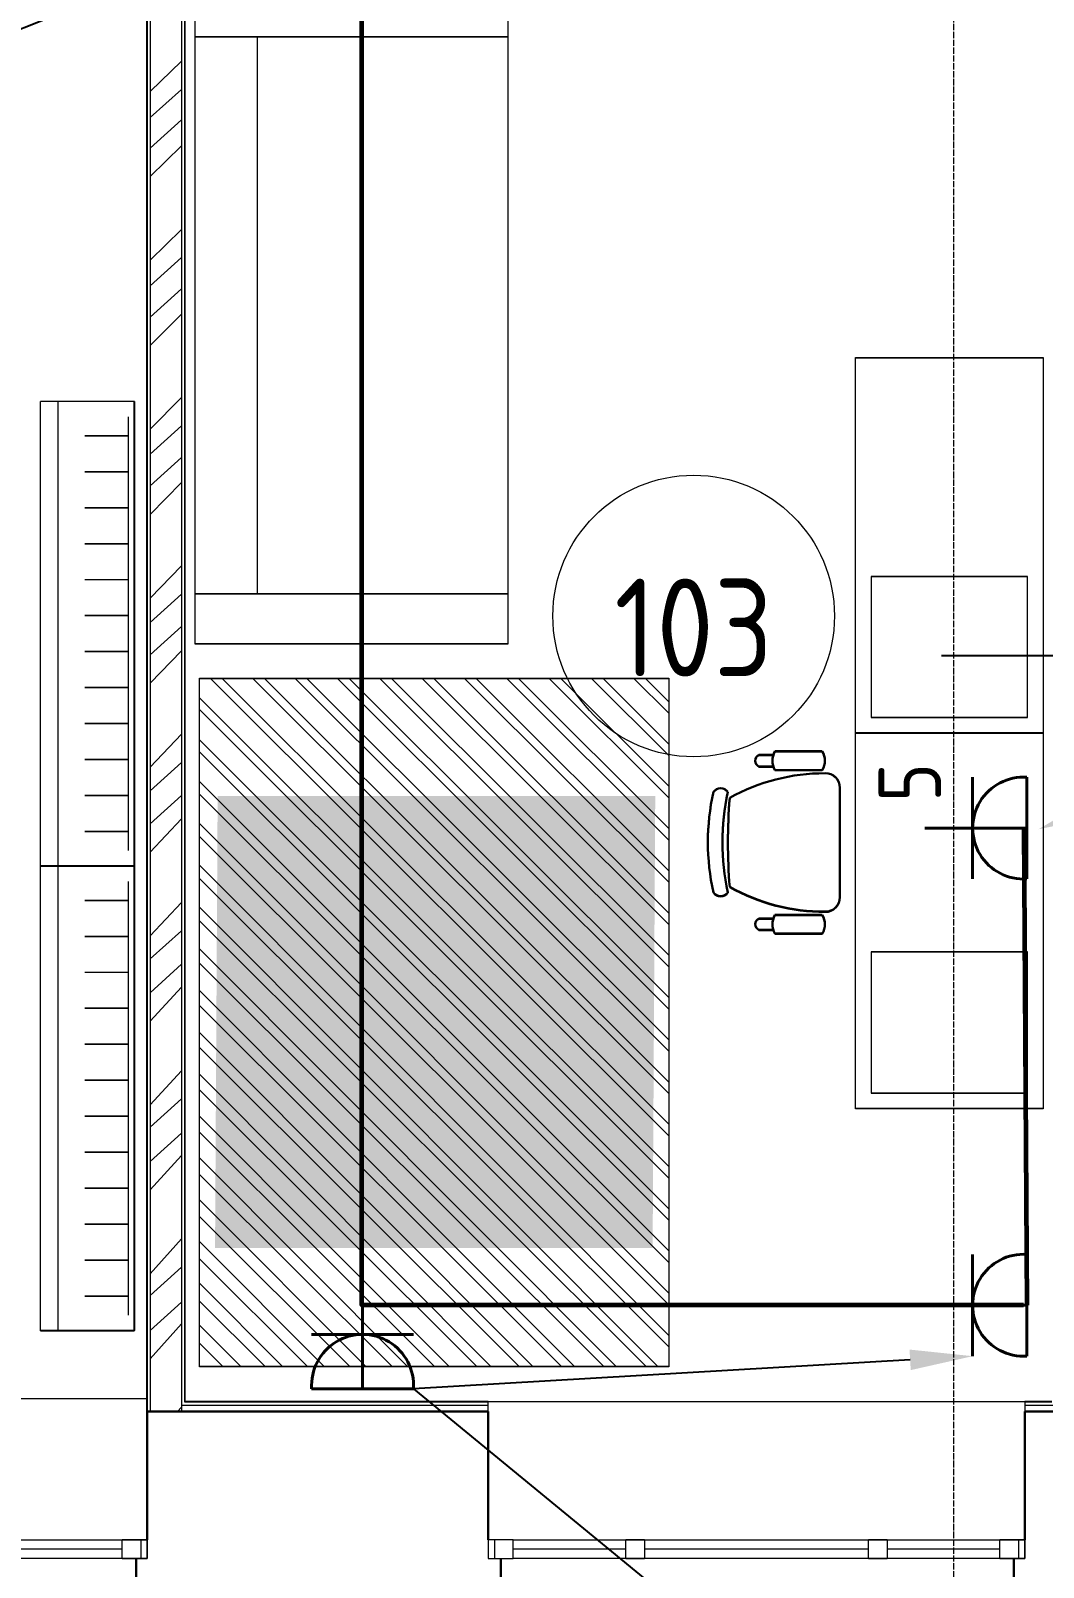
# Model space of a CAD drawing. Header units: millimetres. Extents: x -32 to 417638015, y -35 to 175284279.
# Drawn here: x 416279855 to 416283091, y 175233680 to 175238591 of the extents above; entities that cross this region are included whole.
import ezdxf
from ezdxf import colors
from ezdxf.entities.mleader import LeaderData, LeaderLine
from ezdxf.math import Vec2, Vec3

# ---------------------------------------------------------------- set-up
doc = ezdxf.new("R2010")
doc.units = ezdxf.units.MM
doc.linetypes.add('ADSK_Линия сетки', pattern=[25, 20, -2.5, 0, -2.5])
for name, color, linetype, lineweight in [('_ Окна', 7, 'Continuous', 9), ('_ЭМ_гофра', 5, 'Continuous', 60), ('_ЭМ_ТХобщее_слой', 7, 'Continuous', 30), ('Аннотация', 7, 'Continuous', 18), ('Окна', 7, 'Continuous', 9), ('Оси', 253, 'Continuous', 9), ('Стены наружные', 7, 'Continuous', 18), ('Стены несущие', 7, 'Continuous', 30), ('Стены отделка', 7, 'Continuous', 30), ('Стены штриховка', 7, 'Continuous', 9), ('ТХ', 5, 'Continuous', 0), ('ФВ-5', 7, 'Continuous', 0), ('ШТРИХОВКА', 252, 'Continuous', 15), ('ЭМ', 5, 'Continuous', 40), ('ЭОМ_Кабель Быт. розеток', 5, 'Continuous', 30)]:
    doc.layers.add(name, color=color, linetype=linetype, lineweight=lineweight)
doc.layers.add('_ЭМ_Надписи', color=7, linetype='Continuous')
doc.layers.add('ЭОМ_Лотки рабочие', color=5, linetype='Continuous')
doc.layers.add('Линии', color=7, linetype='Continuous', lineweight=9, true_color=0x00a600)
doc.styles.add('GOST Common', font='GOST_Common.ttf', dxfattribs={"width": 0.9, "height": 349.9999999999996})
doc.styles.add('ЭОМ', font='isocpeur.ttf', dxfattribs={"width": 0.85, "height": 250})

# ---------------------------------------------------------------- blocks, each defined once
blk = doc.blocks.new('ТХ 1 этаж.')
at = {"layer": 'ТХ', "true_color": 0x939598}
h = blk.add_hatch(dxfattribs=at)
h.set_pattern_fill('ANSI31', color=252, scale=30.00000000000002, angle=90.00000000000001)
h.set_pattern_definition([(135, (6197.586157913611, -20709.09896949324), (-67.35192090801868, -67.35192090801871), [])])
h.paths.add_polyline_path([(23052.48265445867, 1255.897167105286), (24552.48265445867, 1255.897167105286), (24552.48265445867, 3455.897167105286), (23052.48265445867, 3455.897167105286)])
at = {"layer": 'ФВ-5', "true_color": 0x939598}
h = blk.add_hatch(color=252, dxfattribs=at)
h.dxf.hatch_style = 1
h.paths.add_polyline_path([(23102.14447780425, 1636.189609913272), (24500.71098631696, 1636.189609913272), (24509.02664508909, 3079.056485463225), (23110.46013657638, 3079.056485463225)])
at = {"color": 252, "lineweight": 0, "true_color": 0x939598}
for p, q in [((22544.17886979581, 2855.754045387846), (22544.17886979581, 4340.754045387614)), ((22844.17886979581, 4340.754045387614), (22544.17886979581, 4340.754045387614)), ((22600.17886979581, 4340.754045387614), (22600.17886979581, 2855.754045387846)), ((22844.17886979581, 2855.754045387846), (22844.17886979581, 4340.754045387614)), ((22844.17886979581, 2855.754045387846), (22844.17886979581, 4340.754045387614)), ((22844.17886979581, 4340.754045387614), (22844.17886979581, 2855.754045387846)), ((22844.17886979581, 4340.754045387614), (22844.17886979581, 2855.754045387846)), ((22824.17886979581, 4290.754045387614), (22824.17886979581, 2905.754045387614)), ((22824.17886979581, 4230.754045387614), (22685.55645516032, 4230.754045387614)), ((22824.17886979581, 4115.754045387614), (22685.55645516032, 4115.754045387614)), ((22824.17886979581, 4000.754045387614), (22685.55645516032, 4000.754045387614)), ((22824.17886979581, 3885.754045387614), (22685.55645516032, 3885.754045387614)), ((22824.17886979581, 3770.754045387614), (22685.55645516032, 3770.754045387614)), ((22824.17886979581, 3655.754045387614), (22685.55645516032, 3655.754045387614)), ((22824.17886979581, 3540.754045387614), (22685.55645516032, 3540.754045387614)), ((22824.17886979581, 3425.754045387614), (22685.55645516032, 3425.754045387614)), ((22824.17886979581, 3310.754045387614), (22685.55645516032, 3310.754045387614)), ((22824.17886979581, 3195.754045387614), (22685.55645516032, 3195.754045387614)), ((22824.17886979581, 3080.754045387614), (22685.55645516032, 3080.754045387614)), ((22824.17886979581, 2965.754045387614), (22685.55645516032, 2965.754045387614)), ((22544.17886979581, 1370.754045388079), (22544.17886979581, 2855.754045387846)), ((22844.17886979581, 2855.754045387846), (22544.17886979581, 2855.754045387846)), ((22844.17886979581, 2855.754045387846), (22544.17886979581, 2855.754045387846)), ((22544.17886979581, 2855.754045387846), (22844.17886979581, 2855.754045387846)), ((22600.17886979581, 2855.754045387846), (22600.17886979581, 1370.754045388079)), ((22844.17886979581, 1370.754045388079), (22844.17886979581, 2855.754045387846)), ((22844.17886979581, 1370.754045388079), (22844.17886979581, 2855.754045387846)), ((22844.17886979581, 2855.754045387846), (22844.17886979581, 1370.754045388079)), ((22844.17886979581, 2855.754045387846), (22844.17886979581, 1370.754045388079)), ((22824.17886979581, 2805.754045387846), (22824.17886979581, 1420.754045387846)), ((22824.17886979581, 2745.754045387846), (22685.55645516032, 2745.754045387846)), ((22824.17886979581, 2630.754045387846), (22685.55645516032, 2630.754045387846)), ((22824.17886979581, 2515.754045387846), (22685.55645516032, 2515.754045387846)), ((22824.17886979581, 2400.754045387846), (22685.55645516032, 2400.754045387846)), ((22824.17886979581, 2285.754045387846), (22685.55645516032, 2285.754045387846)), ((22824.17886979581, 2170.754045387846), (22685.55645516032, 2170.754045387846)), ((22824.17886979581, 2055.754045387846), (22685.55645516032, 2055.754045387846)), ((22824.17886979581, 1940.754045387846), (22685.55645516032, 1940.754045387846)), ((22824.17886979581, 1825.754045387846), (22685.55645516032, 1825.754045387846)), ((22824.17886979581, 1710.754045387846), (22685.55645516032, 1710.754045387846)), ((22824.17886979581, 1595.754045387846), (22685.55645516032, 1595.754045387846)), ((22824.17886979581, 1480.754045387846), (22685.55645516032, 1480.754045387846)), ((22844.17886979581, 1370.754045388079), (22544.17886979581, 1370.754045388079)), ((22544.17886979581, 1370.754045388079), (22844.17886979581, 1370.754045388079))]:
    blk.add_line(p, q, dxfattribs=at)
at = {"color": 252, "linetype": 'Continuous', "true_color": 0x939598}
for p, q in [((24840.32941844303, 3210.601038726454), (24885.94046434516, 3210.580025661679)), ((24891.73597327329, 3222.615693017549), (25042.91689668817, 3222.615356087394)), ((24840.40345588734, 3173.852714394394), (24886.11627073109, 3173.859582987556)), ((24891.73583905271, 3162.390821848938), (25042.91676246782, 3162.390484918782)), ((25099.17847960384, 2755.932889891264), (25099.1792599879, 3106.092187136353)), ((24840.40237347095, 2688.171192587295), (24886.11518828885, 2688.166443728318)), ((24891.73480773007, 2699.635179818782), (25042.91573114519, 2699.634842888627)), ((24840.32817223284, 2651.425192076189), (24885.9392182281, 2651.446001838369)), ((24891.7346735046, 2639.407985159836), (25042.91559691948, 2639.40764822968))]:
    blk.add_line(p, q, dxfattribs=at)
for centre, radius, start, end in [((24848.84845508134, 3192.243122089829), 20.23648610886202, 114.8954523110503, 245.3353723111037), ((24941.7557751456, 3192.503145956376), 58.38485265115696, 148.9510123068154, 211.0487723132728), ((24992.89696059527, 3192.503031980246), 58.3848061813482, 328.9509723043896, 31.04877231327284), ((25050.70484933903, 2527.615213762911), 624.4533800444578, 89.87797230832345, 119.1058923020242), ((25053.76757083609, 3106.684778395342), 45.41580305043153, 359.2518723108097, 92.18663730249264), ((24718.0324344387, 3076.373270874319), 28.12280751992466, 34.29007230285462, 145.7096423144107), ((25424.87878518959, 2931.725124193821), 747.5137961953552, 167.6019923050138, 192.3977723140678), ((25471.3485931902, 2931.72502062883), 747.5137961953543, 167.6019923050138, 192.3977723140678), ((26503.18279795547, 2931.722721026279), 1761.918570076577, 175.3938223140479, 184.6546223108656), ((24718.03178970434, 2787.08012814814), 28.12327221800077, 214.2914723094528, 325.7082723040991), ((25050.70966796449, 3334.419373279321), 624.4633710530688, 240.9067723083457, 270.1214723106648), ((25053.76655545682, 2755.338177556347), 45.41608186922895, 267.8134723070149, 0.7478723090622774), ((24848.92141010927, 2669.81327595067), 20.23648610886496, 114.8954523110503, 245.3353723111037), ((24941.75460960262, 2669.522632757376), 58.38480618133875, 148.9509823089283, 211.0487723132728), ((24992.89579505229, 2669.522518781421), 58.38482941624962, 328.9509723043896, 31.04877231327284)]:
    blk.add_arc(centre, radius, start, end, dxfattribs=at)
at = {"layer": 'ТХ', "color": 252, "true_color": 0x939598}
for p, q in [((24038.17886979581, 5505.733092879585), (23038.17886979581, 5505.733092879585)), ((23238.17886979581, 3725.733092879585), (23238.17886979581, 5505.733092879585)), ((24038.17886979581, 3725.733092879585), (23038.17886979581, 3725.733092879585))]:
    blk.add_line(p, q, dxfattribs=at)
for points in [[(23038.17886979581, 3565.733092879585), (23038.17886979581, 5665.733092879585), (24038.17886979581, 5665.733092879585), (24038.17886979581, 3565.733092879585)], [(25749.17886979587, 4481.012538513809), (25749.17886979587, 3281.012538513809), (25149.17886979587, 3281.012538513809), (25149.17886979587, 4481.012538513809)], [(25199.17886979587, 3781.012538513809), (25199.17886979587, 3331.012538513809), (25699.17886979587, 3331.012538513809), (25699.17886979587, 3781.012538513809)], [(23052.48265445867, 1255.897167105286), (23052.48265445867, 3455.897167105286), (24552.48265445867, 3455.897167105286), (24552.48265445867, 1255.897167105286)], [(25749.17886979587, 3281.012538513809), (25749.17886979587, 2081.012538513809), (25149.17886979587, 2081.012538513809), (25149.17886979587, 3281.012538513809)], [(25199.17886979587, 2581.012538513809), (25199.17886979587, 2131.012538513809), (25699.17886979587, 2131.012538513809), (25699.17886979587, 2581.012538513809)]]:
    blk.add_lwpolyline(points, close=True, dxfattribs=at)
blk = doc.blocks.new('1 этаж')
at = {"layer": 'Стены штриховка'}
h = blk.add_hatch(dxfattribs=at)
h.set_pattern_fill('ANSI34', color=8, scale=20)
h.set_pattern_definition([(45, (-31496.66335460375, 188.9018102923583), (-269.4076836320746, 269.4076836320746), []), (45, (-31406.86075460375, 188.9018102923583), (-269.4076836320746, 269.4076836320746), []), (45, (-31317.05815460374, 188.9018102923583), (-269.4076836320746, 269.4076836320746), []), (45, (-31227.25535460375, 188.9018102923583), (-269.4076836320746, 269.4076836320746), [])])
h.paths.add_polyline_path([(16138.62926768497, 8584.110918689636), (16038.629267685, 8584.110918689636), (16038.629267685, 2667.133406092891), (16138.62926768497, 2667.133406092891)])
at = {"layer": '_ Окна', "color": 8}
for p, q in [((15948.62926768507, 2227.133406092878), (15588.62926768507, 2227.133406092879)), ((16008.62926768506, 2257.133406092863), (16008.62926768506, 2197.133406092863)), ((17138.63033620752, 2257.133406092854), (17138.63033620752, 2197.133406092854)), ((17558.63033620752, 2227.133406092873), (17198.63033620752, 2227.133406092874)), ((18333.63033620752, 2227.13340609287), (17618.63033620752, 2227.133406092873)), ((18753.63033620752, 2227.133406092869), (18393.63033620752, 2227.13340609287)), ((18813.63033620752, 2257.133406092853), (18813.63033620752, 2197.133406092853))]:
    blk.add_line(p, q, dxfattribs=at)
at = {"layer": '_ Окна', "color": 8, "lineweight": 18}
for p, q in [((15948.62926768506, 2197.133406092863), (15948.62926768506, 2257.133406092863)), ((15948.62926768506, 2257.133406092863), (16028.62926768506, 2257.133406092863)), ((16028.62926768506, 2257.133406092863), (16028.62926768506, 2197.133406092863)), ((17198.63033620752, 2257.133406092854), (17118.63033620752, 2257.133406092854)), ((17118.63033620752, 2257.133406092854), (17118.63033620752, 2197.133406092854)), ((17198.63033620752, 2197.133406092854), (17198.63033620752, 2257.133406092854)), ((17558.63033620752, 2197.133406092854), (17558.63033620752, 2257.133406092854)), ((17558.63033620752, 2257.133406092854), (17618.63033620752, 2257.133406092854)), ((17618.63033620752, 2257.133406092854), (17618.63033620752, 2197.133406092854)), ((18333.63033620752, 2197.133406092853), (18333.63033620752, 2257.133406092853)), ((18333.63033620752, 2257.133406092853), (18393.63033620752, 2257.133406092853)), ((18393.63033620752, 2257.133406092853), (18393.63033620752, 2197.133406092853)), ((18753.63033620752, 2197.133406092853), (18753.63033620752, 2257.133406092853)), ((18753.63033620752, 2257.133406092853), (18833.63033620752, 2257.133406092853)), ((18833.63033620752, 2257.133406092853), (18833.63033620752, 2197.133406092853)), ((16028.62926768506, 2197.133406092863), (15948.62926768506, 2197.133406092863)), ((17118.63033620752, 2197.133406092854), (17198.63033620752, 2197.133406092854)), ((17618.63033620752, 2197.133406092854), (17558.63033620752, 2197.133406092854)), ((18393.63033620752, 2197.133406092853), (18333.63033620752, 2197.133406092853)), ((18833.63033620752, 2197.133406092853), (18753.63033620752, 2197.133406092853))]:
    blk.add_line(p, q, dxfattribs=at)
at = {"layer": 'Линии', "color": 8}
blk.add_circle((17775.30937806843, 5210.124610960134), 450.0000000000006, dxfattribs=at)
at = {"layer": 'Окна', "color": 8}
for p, q in [((15588.62926768507, 2257.133406092955), (15948.62926768507, 2257.133406092954)), ((16028.62926768506, 2257.133406092863), (15948.62926768506, 2257.133406092863)), ((16028.62926768506, 2197.133406092863), (16028.62926768506, 2257.133406092863)), ((17198.63033620752, 2257.133406092854), (17118.63033620752, 2257.133406092854)), ((17118.63033620752, 2257.133406092854), (17118.63033620752, 2197.133406092854)), ((17198.63033620752, 2257.13340609295), (17558.63033620752, 2257.133406092948)), ((17618.63033620752, 2257.133406092854), (17558.63033620752, 2257.133406092854)), ((17618.63033620752, 2257.133406092948), (18333.63033620752, 2257.133406092946)), ((18393.63033620752, 2257.133406092853), (18333.63033620752, 2257.133406092853)), ((18393.63033620752, 2257.133406092946), (18753.63033620752, 2257.133406092945)), ((18833.63033620752, 2257.133406092853), (18753.63033620752, 2257.133406092853)), ((18833.63033620752, 2197.133406092853), (18833.63033620752, 2257.133406092853)), ((15948.62926768507, 2197.133406092866), (15588.62926768507, 2197.133406092867)), ((15948.62926768506, 2197.133406092863), (16028.62926768506, 2197.133406092863)), ((17118.63033620752, 2197.133406092854), (17198.63033620752, 2197.133406092854)), ((17558.63033620752, 2197.13340609286), (17198.63033620752, 2197.133406092862)), ((17558.63033620752, 2197.133406092854), (17618.63033620752, 2197.133406092854)), ((18333.63033620752, 2197.133406092858), (17618.63033620752, 2197.13340609286)), ((18333.63033620752, 2197.133406092853), (18393.63033620752, 2197.133406092853)), ((18753.63033620752, 2197.133406092857), (18393.63033620752, 2197.133406092858)), ((18753.63033620752, 2197.133406092853), (18833.63033620752, 2197.133406092853))]:
    blk.add_line(p, q, dxfattribs=at)
at = {"layer": 'Оси', "color": 8, "linetype": 'ADSK_Линия сетки'}
blk.add_line((18606.7659264767, -4162.595295516319), (18606.76592647678, 44411.90026894398), dxfattribs=at)
at = {"layer": 'Стены наружные', "color": 8}
for p, q in [((14325.62926768506, 2709.133406092886), (16028.62926768503, 2709.13340609288)), ((17118.63033620754, 2699.133406092877), (18833.63033620751, 2699.133406092871))]:
    blk.add_line(p, q, dxfattribs=at)
at = {"layer": 'Стены несущие', "color": 8}
for p, q in [((16028.62926768503, 2667.133406092891), (16028.62926768503, 2257.13340609286)), ((16028.62926768503, 2667.133406092891), (17118.63033620751, 2667.133406092891)), ((17118.63033620751, 2257.13340609286), (17118.63033620751, 2667.133406092891)), ((18833.63033620751, 2667.133406092891), (18833.63033620751, 2257.133406092851)), ((18833.63033620751, 2667.133406092891), (19983.62609635122, 2667.133406092891)), ((15993.62926768506, 2197.133406092893), (15993.62926768506, 2077.133406092851)), ((17158.63033620751, 2077.133406092851), (17158.63033620751, 2197.133406092893)), ((18798.63033620754, 2197.133406092824), (18798.63033620754, 2077.133406092851))]:
    blk.add_line(p, q, dxfattribs=at)
at = {"layer": 'Стены отделка', "color": 8, "lineweight": 9}
for p, q in [((16026.629267685, 8549.11091868973), (16026.629267685, 2257.133406092864)), ((16138.62926768497, 8584.110918689777), (16138.62926768497, 2667.133406092891)), ((16150.62926768497, 2699.133406092884), (16150.62926768497, 8572.110918689777)), ((16159.70057343828, 2687.133406092886), (16138.629267685, 2687.133406092886)), ((17118.63033620751, 2699.133406092884), (16150.62926768497, 2699.133406092884)), ((17117.63033620748, 2687.133406092886), (17118.63033620751, 2687.133406092886)), ((17118.63033620751, 2667.133406092891), (17118.63033620751, 2699.133406092884)), ((18833.63033620751, 2699.133406092884), (18833.63033620751, 2667.133406092891)), ((18919.70057343825, 2699.133406092884), (18833.63033620751, 2699.133406092884)), ((18929.70057343828, 2687.133406092886), (18833.63033620751, 2687.133406092886))]:
    blk.add_line(p, q, dxfattribs=at)
at = {"layer": 'Стены штриховка', "color": 8}
for p, q in [((16028.62926768503, 8584.110918689777), (16028.62926768503, 2667.133406092891)), ((16038.629267685, 8584.110918689636), (16038.629267685, 2667.133406092891)), ((16148.629267685, 2697.133406092849), (16148.629267685, 8574.110918689741)), ((17118.63033620751, 2697.133406092918), (16148.62926768503, 2697.133406092849)), ((17117.63033620748, 2687.133406092886), (16159.70057343828, 2687.133406092886)), ((18919.70057343825, 2697.133406092957), (18833.63033620751, 2697.133406092849))]:
    blk.add_line(p, q, dxfattribs=at)
at = {"layer": 'ЭОМ_Лотки рабочие'}
blk.add_blockref('ТХ 1 этаж.', (-6856.491728035588, 1554.379405807718), dxfattribs=at)
at = {"layer": 'Аннотация', "color": 8, "lineweight": 9, "insert": (17775.30937806843, 5173.176490701502), "char_height": 312.5000000000001, "width": 520.2111192702771, "attachment_point": 5, "line_spacing_factor": 1.022765581104984, "style": 'GOST Common'}
blk.add_mtext('103', dxfattribs=at)
blk = doc.blocks.new('_ЭМ_ТХ2_1этаж')
at = {"layer": 'ТХ', "true_color": 0x939598}
h = blk.add_hatch(dxfattribs=at)
h.set_pattern_fill('ANSI31', color=252, scale=30.00000000000002, angle=90.00000000000001)
h.set_pattern_definition([(135, (117345.4770374369, -89902.61023845442), (-67.35192090801868, -67.35192090801871), [])])
h.paths.add_polyline_path([(134200.3735339819, -67937.61410185588), (135700.3735339819, -67937.61410185588), (135700.3735339819, -65737.61410185588), (134200.3735339819, -65737.61410185588)])
at = {"layer": 'ФВ-5', "true_color": 0x939598}
h = blk.add_hatch(color=252, dxfattribs=at)
h.dxf.hatch_style = 1
h.paths.add_polyline_path([(134250.0353573275, -67557.32165904794), (135648.6018658402, -67557.32165904794), (135656.9175246123, -66114.45478349797), (134258.3510160996, -66114.45478349797)])
at = {"color": 252, "lineweight": 0, "true_color": 0x939598}
for p, q in [((133692.0697493191, -66337.75722357334), (133692.0697493191, -64852.75722357357)), ((133992.0697493191, -64852.75722357357), (133692.0697493191, -64852.75722357356)), ((133748.0697493191, -64852.75722357357), (133748.0697493191, -66337.75722357334)), ((133992.0697493191, -66337.75722357334), (133992.0697493191, -64852.75722357357)), ((133992.0697493191, -66337.75722357334), (133992.0697493191, -64852.75722357357)), ((133992.0697493191, -64852.75722357357), (133992.0697493191, -66337.75722357334)), ((133992.0697493191, -64852.75722357357), (133992.0697493191, -66337.75722357334)), ((133972.0697493191, -64902.75722357359), (133972.0697493191, -66287.75722357357)), ((133972.0697493191, -64962.75722357359), (133833.4473346836, -64962.75722357359)), ((133972.0697493191, -65077.75722357357), (133833.4473346836, -65077.75722357357)), ((133972.0697493191, -65192.75722357357), (133833.4473346836, -65192.75722357357)), ((133972.0697493191, -65307.75722357359), (133833.4473346836, -65307.75722357359)), ((133972.0697493191, -65422.75722357359), (133833.4473346836, -65422.75722357359)), ((133972.0697493191, -65537.75722357357), (133833.4473346836, -65537.75722357357)), ((133972.0697493191, -65652.75722357359), (133833.4473346836, -65652.75722357359)), ((133972.0697493191, -65767.75722357357), (133833.4473346836, -65767.75722357357)), ((133972.0697493191, -65882.75722357357), (133833.4473346836, -65882.75722357357)), ((133972.0697493191, -65997.75722357359), (133833.4473346836, -65997.75722357359)), ((133972.0697493191, -66112.75722357357), (133833.4473346836, -66112.75722357357)), ((133972.0697493191, -66227.75722357357), (133833.4473346836, -66227.75722357357)), ((133692.0697493191, -67822.75722357312), (133692.0697493191, -66337.75722357335)), ((133992.0697493191, -66337.75722357335), (133692.0697493191, -66337.75722357334)), ((133992.0697493191, -66337.75722357334), (133692.0697493191, -66337.75722357334)), ((133692.0697493191, -66337.75722357334), (133992.0697493191, -66337.75722357334)), ((133748.0697493191, -66337.75722357335), (133748.0697493191, -67822.75722357312)), ((133992.0697493191, -67822.75722357312), (133992.0697493191, -66337.75722357335)), ((133992.0697493191, -67822.75722357312), (133992.0697493191, -66337.75722357335)), ((133992.0697493191, -66337.75722357335), (133992.0697493191, -67822.75722357312)), ((133992.0697493191, -66337.75722357335), (133992.0697493191, -67822.75722357312)), ((133972.0697493191, -66387.75722357337), (133972.0697493191, -67772.75722357335)), ((133972.0697493191, -66447.75722357337), (133833.4473346836, -66447.75722357337)), ((133972.0697493191, -66562.75722357335), (133833.4473346836, -66562.75722357335)), ((133972.0697493191, -66677.75722357335), (133833.4473346836, -66677.75722357335)), ((133972.0697493191, -66792.75722357337), (133833.4473346836, -66792.75722357337)), ((133972.0697493191, -66907.75722357337), (133833.4473346836, -66907.75722357337)), ((133972.0697493191, -67022.75722357335), (133833.4473346836, -67022.75722357335)), ((133972.0697493191, -67137.75722357337), (133833.4473346836, -67137.75722357337)), ((133972.0697493191, -67252.75722357335), (133833.4473346836, -67252.75722357335)), ((133972.0697493191, -67367.75722357335), (133833.4473346836, -67367.75722357335)), ((133972.0697493191, -67482.75722357337), (133833.4473346836, -67482.75722357337)), ((133972.0697493191, -67597.75722357335), (133833.4473346836, -67597.75722357335)), ((133972.0697493191, -67712.75722357335), (133833.4473346836, -67712.75722357335)), ((133992.0697493191, -67822.75722357312), (133692.0697493191, -67822.75722357312)), ((133692.0697493191, -67822.75722357312), (133992.0697493191, -67822.75722357312))]:
    blk.add_line(p, q, dxfattribs=at)
at = {"color": 252, "linetype": 'Continuous', "true_color": 0x939598}
for p, q in [((135988.2202979663, -65982.91023023473), (136033.8313438684, -65982.9312432995)), ((136039.6268527965, -65970.89557594364), (136190.8077762114, -65970.89591287379)), ((135988.2943354106, -66019.65855456679), (136034.0071502543, -66019.65168597363)), ((136039.6267185759, -66031.12044711225), (136190.8076419911, -66031.1207840424)), ((136247.0693591271, -66437.57837906992), (136247.0701395111, -66087.41908182483)), ((136039.6256872533, -66493.8760891424), (136190.8066106684, -66493.87642607256)), ((135988.2190517561, -66542.086076885), (136033.8300977513, -66542.06526712282)), ((135988.2932529942, -66505.34007637389), (136034.0060678121, -66505.34482523287)), ((136039.6255530278, -66554.10328380135), (136190.8064764427, -66554.1036207315))]:
    blk.add_line(p, q, dxfattribs=at)
for centre, radius, start, end in [((135996.7393346046, -66001.26814687136), 20.23648610886202, 114.8954523103484, 245.3353723114516), ((136089.6466546688, -66001.00812300481), 58.38485265115696, 148.9510123063854, 211.0487723125586), ((136140.7878401185, -66001.00823698094), 58.3848061813482, 328.9509723048196, 31.04877231255854), ((136198.5957288623, -66665.89605519827), 624.4533800444578, 89.87797230832524, 119.1058923024298), ((136201.6584503593, -66086.82649056584), 45.41580305043153, 359.2518723108205, 92.18663730255625), ((136572.7696647128, -66261.78614476736), 747.5137961953552, 167.6019923050138, 192.3977723140678), ((135865.9233139619, -66117.13799808687), 28.12280751992466, 34.29007230332434, 145.7096423144107), ((136619.2394727134, -66261.78624833236), 747.5137961953543, 167.6019923050138, 192.3977723140678), ((137651.0736774787, -66261.7885479349), 1761.918570076577, 175.3938223139809, 184.6546223109332), ((135865.9226692276, -66406.43114081305), 28.12327221800077, 214.2914723101416, 325.708272304788), ((136198.6005474877, -65859.09189568186), 624.4633710530688, 240.9067723079403, 270.1214723106648), ((136201.6574349801, -66438.17309140484), 45.41608186922895, 267.8134723070785, 0.7478723090622774), ((136089.6454891259, -66523.98863620381), 58.38480618133875, 148.9509823089283, 211.0487723125586), ((136140.7866745755, -66523.98875017976), 58.38482941624962, 328.9509723048196, 31.04877231255854), ((135996.8122896325, -66523.69799301052), 20.23648610886496, 114.8954523103484, 245.3353723114516)]:
    blk.add_arc(centre, radius, start, end, dxfattribs=at)
at = {"layer": 'ТХ', "color": 252, "true_color": 0x939598}
for p, q in [((135186.0697493191, -63687.7781760816), (134186.0697493191, -63687.7781760816)), ((134386.0697493191, -65467.7781760816), (134386.0697493191, -63687.7781760816)), ((135186.0697493191, -65467.7781760816), (134186.0697493191, -65467.7781760816))]:
    blk.add_line(p, q, dxfattribs=at)
for points in [[(134186.0697493191, -65627.7781760816), (134186.0697493191, -63527.7781760816), (135186.0697493191, -63527.7781760816), (135186.0697493191, -65627.7781760816)], [(136897.0697493191, -64712.49873044738), (136897.0697493191, -65912.49873044738), (136297.0697493191, -65912.49873044738), (136297.0697493191, -64712.49873044738)], [(136347.0697493191, -65412.49873044738), (136347.0697493191, -65862.49873044738), (136847.0697493191, -65862.49873044738), (136847.0697493191, -65412.49873044738)], [(134200.3735339819, -67937.61410185588), (134200.3735339819, -65737.61410185588), (135700.3735339819, -65737.61410185588), (135700.3735339819, -67937.61410185588)], [(136897.0697493191, -65912.49873044738), (136897.0697493191, -67112.49873044738), (136297.0697493191, -67112.49873044738), (136297.0697493191, -65912.49873044738)], [(136347.0697493191, -66612.49873044738), (136347.0697493191, -67062.49873044738), (136847.0697493191, -67062.49873044738), (136847.0697493191, -66612.49873044738)]]:
    blk.add_lwpolyline(points, close=True, dxfattribs=at)
blk = doc.blocks.new('1м розетка IP20')
at = {"layer": 'ЭМ', "color": 5}
for p, q in [((-10.46755168188247, 162.7321568910265), (-10.46755168192612, -162.7321568912412)), ((163.0684657593665, 162.7321568816078), (163.0684657593374, -162.7321569010965)), ((-10.46755168189702, -1.091393642127514e-10), (315.4856732268672, -3.637978807091713e-11))]:
    blk.add_line(p, q, dxfattribs=at)
blk.add_arc((0, 0), 163.0684657580474, 266.3195877734414, 93.6804122265587, dxfattribs=at)
blk = doc.blocks.new('Блок из 5 розеток')
at = {"layer": 'ЭМ', "color": 5}
for p, q in [((0, 0), (-5.820766091346741e-11, 325.9532249087933)), ((-162.7321568817133, 173.5360174413072), (162.73215690098, 173.536017441249)), ((-162.7321568911429, 5.820766091346741e-11), (162.7321568911429, 0))]:
    blk.add_line(p, q, dxfattribs=at)
blk.add_arc((-1.164153218269348e-10, 10.46755168191157), 163.0684657580474, 356.3195877733476, 183.6804122266524, dxfattribs=at)
at = {"layer": 'ЭОМ_Кабель Быт. розеток', "color": 7, "insert": (83.81465314235538, 474.4406314855441), "char_height": 200, "attachment_point": 1, "style": 'ЭОМ'}
blk.add_mtext_dynamic_manual_height_columns('5', width=202.0950565887615, gutter_width=1250, heights=[0], dxfattribs=at)

msp = doc.modelspace()

# ---------------------------------------------------------------- linework, layer by layer
at = {"layer": '_ЭМ_гофра', "linetype": 'ByBlock'}
for points in [[(416283028.0482327, 175234517.6767104), (416280912.5223097, 175234517.6767104), (416280912.5223097, 175239658.879569)], [(416283028.1586071, 175236042.930205), (416283038.5157844, 175234517.6767104)]]:
    msp.add_lwpolyline(points, dxfattribs=at)

# ---------------------------------------------------------------- block references
at = {"rotation": 90}
msp.add_blockref('Блок из 5 розеток', (416283038.6261588, 175236042.930205), dxfattribs=at)
at = {"layer": '_ЭМ_ТХобщее_слой', "lineweight": 50}
msp.add_blockref('_ЭМ_ТХ2_1этаж', (416146193.7251987, 175302259.5538031), dxfattribs=at)
at = {"layer": 'ШТРИХОВКА'}
msp.add_blockref('1 этаж', (416264198.1010904, 175231510.6631508), dxfattribs=at)
at = {"layer": 'ЭМ'}
for p, rotation in [((416283028.0482327, 175234517.6767104), 180), ((416280915.2900938, 175234261.2739968), 90)]:
    msp.add_blockref('1м розетка IP20', p, dxfattribs=dict(at, rotation=rotation))

# ---------------------------------------------------------------- leaders
at = {"layer": '_ЭМ_Надписи', "color": 7, "ltscale": 5}
ml = msp.add_multileader_mtext('Standard', dxfattribs=at)
ml.set_content('{\\fGOST Common|b0|i0|c204|p34;\\W0.9;\\C256;1ЩРС-2\\fISOCPEUR|b0|i0|c204|p34;\\W0.85; Гр.5\\PХолодильник\\P\\fGOST Common|b0|i0|c0|p34;\\W0.9;h=\\fGOST Common|b0|i0|c204|p34;1\\fGOST Common|b0|i0|c0|p34;.\\fGOST Common|b0|i0|c204|p34;1м}', color=1, style='ЭОМ')
ml.set_leader_properties()
ml.build(insert=Vec2(0, 0))
ml.multileader.update_dxf_attribs({"text_left_attachment_type": 6, "text_right_attachment_type": 6, "dogleg_length": 0, "arrow_head_size": 200})
ctx = ml.context
ctx.base_point, ctx.char_height, ctx.arrow_head_size, ctx.landing_gap_size, ctx.plane_origin = Vec3(416275313.8918728, 175239246.0939732, -64.26463315267222), 250, 200, 0, Vec3(416252994.1650742, 175249711.3436412, -64.26463315267222)
ctx.left_attachment, ctx.right_attachment = 6, 6
notes = []
notes.append((ctx, [(1, (1, 1, 0), (416276950.1418728, 175239246.0939732, -64.26463315267222), (-1, 0), 0, [(0, [(416280369.3282724, 175239238.5898123, -64.26463315267222)], 0, [])])]))
ctx.mtext.insert, ctx.mtext.width, ctx.mtext.defined_height, ctx.mtext.flow_direction = Vec3(416275313.8918728, 175239546.0939732, -64.26463315267222), 2073.809115969734, 545.6159617257083, 5
ml = msp.add_multileader_mtext('Standard', dxfattribs=at)
ml.set_content('{\\fGOST Common|b0|i0|c204|p34;\\W0.9;\\C256;1ЩРС-2\\fISOCPEUR|b0|i0|c204|p34;\\W0.85; Гр.6\\P\\pxql;Чайник\\P\\fGOST Common|b0|i0|c0|p34;\\W0.9;h=\\fGOST Common|b0|i0|c204|p34;1\\fGOST Common|b0|i0|c0|p34;.\\fGOST Common|b0|i0|c204|p34;1м}', color=1, style='ЭОМ')
ml.set_leader_properties()
ml.build(insert=Vec2(0, 0))
ml.multileader.update_dxf_attribs({"text_left_attachment_type": 6, "text_right_attachment_type": 6, "dogleg_length": 0, "arrow_head_size": 200})
ctx = ml.context
ctx.base_point, ctx.char_height, ctx.arrow_head_size, ctx.landing_gap_size, ctx.plane_origin = Vec3(416275410.4163321, 175237487.0238709, -64.26463315267222), 250, 200, 0, Vec3(416253060.6895335, 175247952.2735388, -64.26463315267222)
ctx.left_attachment, ctx.right_attachment = 6, 6
notes.append((ctx, [(1, (1, 1, 0), (416277016.6663321, 175237487.0238709, -64.26463315267222), (-1, 0), 0, [(0, [(416280357.2306837, 175238808.6148346, -64.26463315267222)], 0, [])])]))
ctx.mtext.insert, ctx.mtext.width, ctx.mtext.defined_height, ctx.mtext.flow_direction = Vec3(416275410.4163321, 175237787.0238709, -64.26463315267222), 2073.809115969734, 545.6159617257083, 5
ml = msp.add_multileader_mtext('Standard', dxfattribs=at)
ml.set_content('{\\fGOST Common|b0|i0|c204|p34;\\W0.9;\\C256;1ЩРС-2\\fISOCPEUR|b0|i0|c204|p34;\\W0.85; Гр.3\\P\\pxql;раб.место\\P\\fGOST Common|b0|i0|c0|p34;\\W0.9;h=\\fGOST Common|b0|i0|c204|p34;0,3м}', color=1, style='ЭОМ')
ml.set_leader_properties()
ml.build(insert=Vec2(0, 0))
ml.multileader.update_dxf_attribs({"text_left_attachment_type": 6, "text_right_attachment_type": 6, "dogleg_length": 0, "arrow_head_size": 200})
ctx = ml.context
ctx.base_point, ctx.char_height, ctx.arrow_head_size, ctx.landing_gap_size, ctx.plane_origin = Vec3(416284504.6935629, 175236593.8364648, -64.26463315267222), 250, 200, 0, Vec3(416258849.2125793, 175249810.309503, -64.26463315267222)
ctx.left_attachment, ctx.right_attachment = 6, 6
notes.append((ctx, [(0, (1, 1, 0), (416284504.6935629, 175236593.8364648, -64.26463315267222), (1, 0), 0, [(0, [(416283075.1507109, 175236038.8553641, -64.26463315267222)], 0, [])])]))
ctx.mtext.insert, ctx.mtext.width, ctx.mtext.defined_height, ctx.mtext.flow_direction = Vec3(416284504.6935629, 175236893.8364648, -64.26463315267222), 2073.809115969734, 545.6159617257083, 5
ml = msp.add_multileader_mtext('Standard', dxfattribs=at)
ml.set_content('{\\fGOST Common|b0|i0|c204|p34;\\W0.9;\\C256;1ЩРС-2\\fISOCPEUR|b0|i0|c204|p34;\\W0.85; Гр.3\\P\\pxql;резерв\\P\\fGOST Common|b0|i0|c0|p34;\\W0.9;h=\\fGOST Common|b0|i0|c204|p34;0,3м}', color=1, style='ЭОМ')
ml.set_leader_properties()
ml.build(insert=Vec2(0, 0))
ml.multileader.update_dxf_attribs({"text_left_attachment_type": 6, "text_right_attachment_type": 6, "dogleg_length": 0, "arrow_head_size": 200})
ctx = ml.context
ctx.base_point, ctx.char_height, ctx.arrow_head_size, ctx.landing_gap_size, ctx.plane_origin = Vec3(416282804.8670169, 175232832.9925828), 250, 200, 0, Vec3(416258639.0416353, 175248126.3986924)
ctx.left_attachment, ctx.right_attachment = 6, 6
notes.append((ctx, [(0, (1, 1, 0), (416282804.8670169, 175232832.9925828), (1, 0), 0, [(1, [(416282864.979767, 175234354.9445535), (416281078.0222507, 175234250.8064451)], 0, [])])]))
ctx.mtext.insert, ctx.mtext.width, ctx.mtext.defined_height, ctx.mtext.flow_direction = Vec3(416282804.8670169, 175233132.9925828), 2073.809115969734, 545.6159617257083, 5
for ctx, leaders in notes:
    for number, flags, end, landing, length, lines in leaders:
        leader = LeaderData()
        leader.index, (leader.has_last_leader_line, leader.has_dogleg_vector, leader.attachment_direction) = number, flags
        leader.last_leader_point, leader.dogleg_vector, leader.dogleg_length = Vec3(end), Vec3(landing), length
        for number, points, colour, breaks in lines:
            line = LeaderLine()
            line.index, line.vertices, line.color, line.breaks = number, Vec3.list(points), colors.encode_raw_color(colour), breaks
            leader.lines.append(line)
        ctx.leaders.append(leader)

doc.saveas('drawing.dxf')
